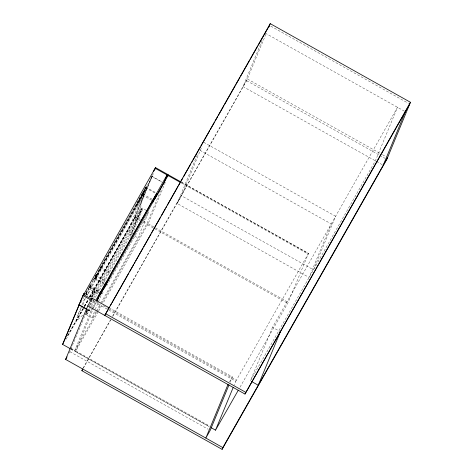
<?xml version="1.0" encoding="UTF-8"?>
<svg xmlns="http://www.w3.org/2000/svg" width="473" height="473" viewBox="0 0 473 473"><rect width="100%" height="100%" fill="white"/><g stroke="black" fill="none" stroke-linecap="round" stroke-linejoin="round"><path stroke-width="0.35" stroke-dasharray="2.37 1.77" d="M82.663 315.13L76.218 321.191L77.501 315.84L80.877 307.675M96.019 311.642L92.371 318.057L85.684 314.309L86.955 309.809M86.323 313.108L87.404 309.241M87.103 309.774L86.015 313.682L86.973 314.22L89.084 307.444M92.371 318.057L94.499 311.228M145.986 185.777L146.305 187.361L142.852 195.296L95.481 278.68L93.607 279.821L96.09 274.458M94.689 278.993L100.371 267.068L145.861 187.119L142.414 195.047L94.689 278.993L105.053 284.811M95.126 279.241L101.393 266.269M95.676 279.389L143.372 195.586L146.819 187.651L101.328 267.6L92.111 286.809L87.99 294.159L87.736 294.596L85.808 293.526L87.818 294.46M96.918 276.628L90.692 287.513L87.736 294.596M85.306 298.333L82.816 305.428M86.364 294.803L88.433 289.665L93.825 290.741L91.011 297.162A682.911 17.477 -60.7 0 1 93.849 290.694L140.351 208.835L143.999 191.855L128.733 228.749L90.077 296.796M89.829 305.54L91.803 300.692M95.244 309.318L101.027 295.731L103.942 290.605M89.421 300.94L90.16 299.161M91.271 297.269L85.507 294.058L88.28 287.56M82.006 304.955L84.821 298.15M86.228 294.75L86.79 293.39M69.247 353.035L87.919 308.39M70.719 348.985L74.498 351.102L90.84 311.601L96.315 301.969M92.3 308.077L90.922 311.411L87.777 309.644M92.572 307.415L95.315 301.195L92.797 299.787M209.084 426.587L75.449 351.64L93.205 308.733M93.488 308.053L95.735 302.726L235.791 381.273L234.105 385.241M145.187 187.71L141.261 196.059M89.716 296.725L134.054 218.674L152.755 174.277M151.768 176.015L150.952 178.002L151.425 178.268L85.447 294.466M151.425 178.268L153.347 173.638M146.293 210.402L142.036 208.019L131.234 234.123L85.684 314.309M132.209 234.395L142.615 209.255L141.658 208.717L130.974 234.537L131.932 235.075M100.755 303.305L137.927 237.872L148.729 211.768L105.763 287.401M160.702 190.66L147.18 223.232L101.299 304.068M165.319 182.341L148.132 223.77L102.984 303.323M199.973 150.296L331.26 223.93L309.106 277.462L177.18 203.473L197.649 154.003M177.18 203.473L181.531 195.81L202.001 146.34M262.077 40.53L243.01 86.606L376.147 161.275M112.864 316.177L246.634 80.706L266.429 32.862M230.091 382.279L232.338 376.857L110.132 308.325M272.537 327.298L250.388 380.83L375.361 160.838L397.509 107.3L272.537 327.298L280.4 331.703M181.271 182.058L308.473 253.404L288.187 302.318L239.764 387.629M82.562 306.037L77.501 315.84M91.969 297.541L94.582 291.593L95.534 292.125L93.483 296.772M92.211 296.79L94.34 291.977L142.036 208.019M90.201 285.733L93.796 278.23M134.551 217.639L134.054 218.674L151.851 176.464L161.914 182.111M90.177 296.902L134.894 218.177L151.348 178.463L150.869 178.191M90.473 285.266L89.941 286.242L91.857 287.312M235.791 381.273L308.473 253.404M89.072 287.862L89.651 286.815L99.85 292.539M85.991 293.284L89.09 287.797M80.794 302.608L83.709 297.482M67.497 335.718L82.781 308.804M84.241 306.244L88.244 299.196M89.699 296.63L134.107 218.461M67.544 335.753L82.81 308.881M84.259 306.321L88.262 299.285M76.218 321.191L84.241 307.072M84.602 306.427L88.25 300.006M66.155 339.188L84.354 307.154M84.714 306.51L88.723 299.462M95.534 292.125L142.615 209.255M89.367 305.523L91.916 301.035M93.737 297.83L129.779 234.389L140.351 208.835L141.309 209.368L130.731 234.927L129.779 234.389L128.733 228.749M86.973 314.22L90.958 307.196M91.319 306.557L94.582 300.816M130.477 237.629L131.565 235.714M96.38 311.003L100.388 303.944M96.575 312.387L74.498 351.102M96.941 311.742L100.938 304.707M98.26 311.642L75.449 351.64M98.621 311.003L102.617 303.962M82.976 368.313L110.676 319.547M112.503 316.342L247.361 78.944L379.854 153.252M83.343 368.148L110.682 320.026M229.435 381.971L232.338 376.857M85.536 294.052L86.08 293.089M93.607 279.821L146.305 187.361M94.139 278.981L95.481 278.68M270.798 26.133L408.441 103.327M265.158 33.075L405.373 111.711M382.426 154.695L386.287 156.859M246.634 80.706L379.127 155.014M379.772 155.375L384.916 158.26M376.567 161.518L382.616 164.906M203.686 142.272L335.611 216.262L313.463 269.799L181.531 195.81M181.218 182.075L308.42 253.416M181.496 183.027L308.059 254.007M151.928 176.275L163.25 182.625M145.814 187.131L156.859 193.286M145.448 187.722L156.439 193.889M142.947 194.06L153.311 199.872M142.414 195.047L152.152 200.511M135.231 216.528L140.262 219.354M143.402 221.116L147.18 223.232M148.132 223.77L288.187 302.318M134.699 217.521L140.357 220.696M142.876 222.109L146.648 224.22M147.6 224.758L287.655 303.305M134.415 217.911L134.894 218.177M134.882 236.169L137.927 237.872M100.371 267.068L111.368 273.228M99.868 268.002L110.859 274.163M95.972 275.245L105.532 280.607M94.984 275.452L105.177 281.169M95.404 276.22L96.675 276.936M95.043 278.431L105.408 284.249M99.082 290.889L90.16 285.881L89.563 286.945L91.478 288.016M89.178 285.698L91.088 286.768M89.078 285.846L99.271 291.563M89.415 286.798L90.692 287.513M89.178 287.194L98.739 292.551M93.849 290.694L94.801 291.232A682.911 17.477 -60.7 0 0 92.235 297.074M94.34 291.977L97.988 294.029M85.708 293.768L92.081 297.346M96.912 302.093L100.767 304.257M103.333 305.694L108.477 308.579M109.115 308.94L236.323 380.28M92.265 300.775L94.783 302.188M87.694 309.839L90.84 311.601M71.139 348.382L74.911 350.499M75.869 351.031L209.498 425.978M70.773 348.968L74.545 351.084M75.503 351.622L209.131 426.569M69.969 351.758L208.256 429.313M138.447 200.215L135.952 206.216L140.853 197.584L143.349 191.577L138.447 200.215"/><path stroke-width="0.71" d="M79.624 303.554L62.548 344.403L63.548 342.789M63.831 341.938L79.588 303.855M79.949 302.98L82.142 297.688M82.692 296.364L155.516 167.613L167.466 174.318L163.883 182.974L154.76 199.032M82.615 368.952L81.882 370.714L222.097 449.35L222.824 447.588L65.617 359.421L87.771 305.889L92.123 298.221L108.849 307.604M91.283 300.254L92.123 298.221M153.69 171.386L154.511 169.399L154.204 169.89M154.689 169.612L155.516 167.613M222.097 449.35L386.849 159.342L410.452 102.286L270.243 23.65L104.764 315.42L108.045 309.644M167.856 176.216L168.418 174.85L96.912 300.58M268.67 27.44L270.243 23.65M227.98 384.525L205.832 438.057L210.183 430.395L228.973 384.992M233.26 387.281L215.505 430.188L238.309 390.19M87.771 305.889L244.979 394.056L410.452 102.286M280.4 331.703L258.246 385.241L251.595 381.51M383.219 165.248L405.373 111.711M84.005 293.343L78.973 304.707L86.518 308.94M100.542 294.295L106.809 281.323L100.016 293.266L96.983 300.491L97.462 299.716M152.767 202.367L156.859 193.286L111.368 273.228L105.68 285.16L106.667 283.516M95.954 300.048L167.412 174.33M96.675 301.325L98.218 298.564M103.244 289.766L106.242 284.439M65.617 359.421L67.071 356.867M108.772 308.361L109.505 307.078M110.233 305.795L111.326 303.867M112.054 302.584L128.822 273.075M129.549 271.792L133.557 264.732M134.291 263.449L135.018 262.166M135.745 260.883L143.035 248.047M143.762 246.764L151.053 233.934M151.786 232.651L160.53 217.249M161.263 215.966L165.272 208.912M165.999 207.629L166.727 206.346M167.46 205.063L178.025 186.457M178.759 185.174L182.767 178.114M183.494 176.831L190.785 163.995M191.512 162.712L192.245 161.429M192.972 160.146L200.262 147.316M200.99 146.033L209.74 130.637M210.467 129.348L214.476 122.294M215.203 121.011L217.757 116.518M218.485 115.235L223.954 105.609M224.681 104.326L235.252 85.719M235.98 84.436L239.988 77.383M240.722 76.094L249.466 60.698M250.193 59.415L257.483 46.585M258.217 45.302L269.515 25.412M81.882 370.714L82.615 369.431M244.979 394.056L409.724 104.048M222.824 447.588L387.576 157.58M168.37 174.868L180.574 181.715M155.097 168.222L167.046 174.921M168.004 175.459L180.207 182.306M154.488 169.405L154.967 169.671M152.152 200.511L153.406 201.214M100.359 291.605L101.63 292.32M99.85 292.539L101.127 293.254M83.709 293.993L84.188 294.259M83.615 294.165L84.093 294.431M83.36 294.496L92.17 299.433M82.828 295.483L91.005 300.071M105.491 313.658L245.706 392.294M78.89 304.902L87.067 309.484M62.596 344.385L70.146 348.619M211.059 427.651L215.558 430.17"/></g></svg>
